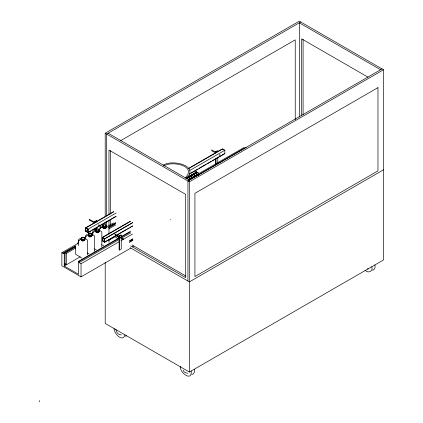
<?xml version="1.0" encoding="UTF-8"?>
<svg xmlns="http://www.w3.org/2000/svg" width="423" height="423" viewBox="0 0 423 423"><rect width="100%" height="100%" fill="white"/><g stroke="black" fill="none" stroke-linecap="round" stroke-linejoin="round"><path stroke-width="0.63" d="M82.125 239.154L82.073 240.185L82.522 240.296C81.126 238.271 84.304 239.719 83.96 239.212L83.987 240.206L83.96 239.212M89.713 236.124L89.724 235.125L89.264 235.056L89.237 236.05L89.713 236.124C89.925 233.533 92.986 235.881 90.607 236.272M96.106 229.377L95.72 230.292L96.915 230.984L96.872 231.989L96.396 231.915C95.529 230.361 98.728 230.651 97.835 232.047L97.364 232.074L97.835 232.047M103.614 226.749L103.561 227.78L104.005 227.897C102.847 226.289 105.295 226.342 104.994 227.912L104.513 227.897L104.994 227.912M81.692 239.006C82.141 241.565 80.825 237.515 82.189 239.154M95.72 230.519L96.042 231.704L95.783 230.498L95.677 231.503L96.915 232.121L98.681 231.778L98.644 230.784L97.771 230.995M102.884 226.384L103.238 226.58L103.201 227.569L102.942 226.363L102.837 227.368L104.079 227.986L105.914 227.569L106.247 227.14L106.173 225.628L106.374 226.86M82.189 240.29L81.353 239.772L81.459 238.768M90.184 236.293L88.518 235.637L88.56 234.654L89.147 234.977M88.56 234.654C89.174 234.67 89.036 236.409 88.576 235.616L88.619 234.633M96.042 231.704L95.783 230.498M81.369 238.694L81.338 237.715L81.195 238.942M88.359 234.807L88.502 233.581M95.445 230.651L95.661 229.446M102.852 226.289L102.826 225.311L102.609 226.517M81.142 239.492L81.121 238.249L81.269 239.719L82.125 240.354L83.839 240.317L84.69 239.238M88.307 235.357L88.28 234.115M95.445 229.98L95.593 231.45L96.888 232.195L98.596 231.952L99.035 231.503L98.823 230.715M102.63 227.088L102.683 225.845M102.683 226.538L102.657 225.559M91.95 234.448L91.997 235.426C91.146 237.208 87.466 236.378 88.359 234.115M95.519 229.98L95.392 230.947M195.664 171.675L195.764 171.489A0.539 0.312 60 0 1 196.013 171.537L196.716 172.002L186.49 177.909M124.975 334.831C122.919 342.953 113.655 333.208 114.12 328.565M78.456 245.684L78.504 240.861L81.512 238.868M85.594 237.102L85.864 236.409L88.677 234.733M99.918 228.832L100.188 228.14L102.493 226.754M81.2 239.45L81.412 238.942M81.375 238.07L81.57 238.794M81.375 239.207L81.57 239.931M84.584 239.746L84.563 239.254M81.401 239.513C81.01 242.897 86.562 240.142 84.621 238.826L84.663 239.815L84.711 238.567M88.359 235.315L88.576 234.807M91.876 235.637L91.659 234.85M95.519 231.18L95.735 230.672M94.646 250.887L94.509 251.23M102.683 227.045L102.9 226.538M101.779 246.91L101.848 232.275L101.404 231.45L99.035 230.059M106.199 227.368L105.983 226.58M77.758 244.034L78.62 239.513L80.322 238.382M85.166 238.609L85.779 235.378L87.402 234.252M92.325 234.474L92.944 231.244L93.457 230.635M99.49 230.339L100.262 226.818M83.426 237.245L83.828 237.398M105.316 224.994L104.909 224.84M84.838 239.561L83.907 240.38L82.564 240.465M88.693 234.844L88.56 235.569M88.56 235.378C87.476 237.446 92.901 237.515 91.675 235.426M95.836 230.598L93.028 232.275L92.759 234.855M91.78 234.691L91.828 235.68L91.876 234.432M95.852 230.709L95.894 231.661M95.72 231.244C94.879 233.623 100.552 233.226 98.945 230.556L99.109 230.313L98.945 230.556M103.016 225.438L102.884 226.157L103.677 226.749M98.839 231.291L99.156 231.291L99.014 229.763L99.215 230.995L99.093 229.758M103.016 226.575L103.059 227.526M102.884 227.109C101.8 229.176 107.22 229.245 105.999 227.156M106.252 225.623L106.321 227.156C105.618 228.637 102.868 228.32 102.551 226.813M82.073 240.185L82.522 240.296M103.561 227.78L104.005 227.897M129.433 242.231L132.843 240.248M100.367 226.696L101.404 226.062M78.704 240.544L78.979 240.333M88.946 233.512L88.56 234.427M85.864 236.409L86.144 236.198M84.177 239.032L84.626 238.366L84.114 237.684M93.028 232.275L93.303 232.063M91.336 234.897L91.791 234.231L91.278 233.549M100.188 228.14L100.468 227.928M91.336 236.034L91.743 235.611L91.548 234.887M98.501 230.762L98.908 230.339L98.712 229.615M98.501 231.899L98.908 231.476L98.712 230.752M105.66 226.628L106.046 225.713L105.253 225.121M185.184 177.951C197.499 165.689 171.511 160.486 163.865 165.985M186.072 178.643C200.243 165.467 171.786 159.154 163.262 165.203M105.205 216.819L105.205 133.219L299.315 21.15L383.502 69.753L383.502 259.971L189.393 372.039L105.205 323.436L105.205 262.234M300.764 21.985L106.659 134.054L106.659 215.682M120.772 140.584L295.228 39.868L295.228 119.82M94.482 222.984L94.482 221.721L96.259 220.7L96.624 220.906L96.624 222.17M215.64 151.757L217.417 150.731L217.782 150.942L216.005 151.968L215.64 151.757L215.64 153.02M96.624 220.906L94.847 221.932L94.482 221.721M116.124 216.449L88.09 232.634L85.663 231.233L85.663 227.807L113.697 211.622M188.653 168.349L222.408 148.859L224.835 150.26L224.835 153.681L189.361 174.165M90.829 230.799L87.968 232.449L85.784 231.191L85.784 227.992L113.819 211.807M188.203 168.862L222.53 149.039L224.713 150.302M85.784 227.992L87.968 229.255L116.124 213.023M189.811 170.453L224.835 150.26M85.663 231.233L88.069 229.869M91.971 230.138L116.002 216.264M190.958 172.991L197.821 169.026M198.969 168.365L205.832 164.399M206.979 163.738L210.982 161.427M212.129 160.766L224.713 153.496M186.49 177.845L196.716 171.939M186.136 178.183L196.78 172.039L186.554 178.194M186.569 178.606L197.361 172.373L198.128 172.753A0.555 0.317 60 0 1 198.339 172.949L198.477 173.99L188.187 179.923M186.464 178.696L197.425 172.351M186.569 178.855L192.248 175.577M193.385 174.921L194.522 174.265M195.659 173.61L197.361 172.626L197.779 172.748M188.441 177.85L189.578 177.195M191.281 176.211L192.417 175.556M193.554 174.9L194.691 174.244M196.394 173.261L197.53 172.605M188.621 179.352L189.758 178.691M190.895 178.035L192.597 177.052M193.734 176.396L194.871 175.741M196.008 175.085L197.715 174.102M188.505 179.447L191.915 177.486M193.047 176.825L197.028 174.53M130.823 248.116L81.036 276.859L61.864 265.792L61.864 252.663L77.89 243.415M107.072 226.564L113.369 222.926M198.059 174.033L243.844 147.601L244.801 148.156M188.187 179.86L198.477 173.99M188.505 180.018L198.16 174.445L198.477 175.376M188.838 179.965L198.16 174.609L198.281 174.921L197.599 174.202M188.621 180.256L198.413 174.588L188.753 180.23M188.817 180.267L198.477 174.688M75.225 247.164L63.783 253.768L63.783 252.626L75.225 246.022M107.844 227.188L115.86 222.561M198.26 174.99L245.758 147.564L246.239 147.844M382.048 68.917L187.944 180.986L187.944 281.046M63.783 252.626L64.259 252.906L75.706 246.297M108.325 227.463L115.765 223.17M108.991 227.669L115.283 224.037M105.205 133.219L189.393 181.821L383.502 69.753M65.523 252.785L66.48 253.335L75.617 248.063M108.727 228.949L115.574 224.994M132.753 226.051L104.719 242.236L102.292 240.835L102.292 237.409L130.326 221.224M116.039 235.447L104.597 242.051L102.414 240.793L102.414 237.594L130.448 221.409M102.414 237.594L104.597 238.852L132.632 222.667M102.292 237.409L104.719 238.81L132.753 222.625M102.292 240.835L104.703 239.471M64.153 264.47L65.301 263.809M64.301 264.687L65.391 264.058M117.187 234.786L126.34 229.499M127.482 228.838L129.2 227.849M130.342 227.188L132.632 225.866M64.259 252.906L64.259 266.035L80.18 256.846M108.727 240.364L114.432 237.07M119.112 235.944L120.888 234.918L121.253 235.13L121.253 249.031L119.476 250.056L119.112 249.845L119.112 235.944L119.476 236.156L121.253 235.13M64.259 266.035L78.641 274.337L78.641 261.208L119.27 237.747M120.983 236.758L130.141 231.471M78.641 261.208L79.117 261.483L119.746 238.027M121.464 237.033L130.622 231.746M79.117 261.483L79.117 262.625L119.746 239.169M121.464 238.175L130.622 232.888M79.117 262.625L81.036 263.73L119.376 241.596M121.094 240.602L132.536 233.998M132.843 238.873L129.507 240.962L132.843 239.037M132.843 239.984L129.507 242.173M170.215 219.373L170.485 219.214M132.399 246.858L133.848 246.022M383.502 169.819L189.393 281.882L130.236 247.73M105.755 225.131L106.147 227.41L106.046 226.85M98.591 229.266L98.866 230.466M98.887 229.483L98.913 231.529M91.722 233.618C90.919 233.02 92.341 234.088 91.765 234.575L91.463 234.353M103.27 225.248L103.995 225.01M96.37 229.102L96.01 229.261M105.755 226.617C106.522 227.225 104.888 228.145 105.845 227.643L105.808 226.649L104.93 226.86M105.808 226.649L105.396 226.776L105.47 227.807M82.051 237.372L81.687 237.53M98.681 231.778C97.983 232.37 97.94 230.672 98.644 230.784M83.934 240.174L84.357 240.047L84.272 239.021M81.353 239.772L81.718 239.973M372.362 270.212C374.91 270.027 375.455 266.971 374.921 264.935M125.398 336.169L126.535 335.873M191.762 374.482C194.31 374.297 194.855 371.241 194.321 369.205M82.12 237.504L83.77 237.525M83.389 239.349L83.733 239.27M106.173 225.628L106.326 225.887M92.003 234.157C91.701 233.168 92.304 235.912 91.897 234.86M84.759 238.302C85.15 241.21 84.436 236.954 84.838 238.292M103.947 224.819L104.418 224.84M104.983 226.913L104.507 226.897L104.523 227.939M89.634 233.142L90.083 233.062M89.671 233.279L90.527 233.29M90.675 236.182L90.189 236.166L90.675 236.182L90.644 235.14M83.484 239.275L83.511 240.317L83.024 240.301L83.035 239.344M367.349 268.817L368.37 268.975M121.412 334.931C118.345 334.905 116.235 332.383 115.934 329.432M187.77 373.245C186.02 373.033 183.36 372.256 183.339 370.12M198.181 173.324L198.128 172.896M94.615 222.239L89.512 219.495L89.512 220.092L94.44 222.937M89.512 220.092L89.692 219.394M123.733 239.064L123.521 239.725L123.733 239.064L120.412 237.134M103.651 245.752L101.721 244.727M101.398 227.585L101.806 227.791M98.088 229.255L98.437 229.414M89.004 234.86L89.353 235.019M96.296 249.84L94.562 248.861M380.6 69.753L299.315 22.826L299.315 116.96M367.984 77.155L301.631 38.847L301.631 115.5M211.701 149.916L216.079 152.449M211.521 150.614L215.355 152.83M196.362 171.928L196.78 172.288M108.108 133.219L189.393 180.145M114.94 233.972L119.318 236.499M114.76 234.665L123.521 239.725M115.569 235.463L119.566 237.774M132.135 245.028L185.93 276.087M114.12 236.304L118.117 238.614M130.686 245.869L185.628 277.588L185.628 194.326L108.975 150.075L108.975 214.831M85.663 227.807L88.09 229.208L88.09 232.634M91.315 233.871L94.112 235.484L94.646 236.193L94.683 250.67M84.156 238.006L86.948 239.619L87.487 240.327L87.524 254.805M87.402 252.996L88.967 253.9M81.803 258.035L75.569 254.175L75.49 245.61M61.864 252.663L63.783 253.768M365.091 270.202C367.894 273.824 373.604 271.286 371.817 266.728M98.628 230.218L98.929 230.44M196.362 172.277L196.695 172.79M195.865 171.939L195.912 171.643L196.214 171.939M97.348 231.032L97.364 232.074M90.199 235.209L90.199 236.208M99.215 230.995L99.061 230.725L99.135 231M91.976 234.855L92.05 235.13M84.817 238.99L84.891 239.265M81.121 238.249L81.269 238.514M82.919 237.197L82.474 237.277M191.212 370.997C192.269 382.292 179.225 372.499 180.42 366.323M106.247 225.898L106.295 226.865M91.923 234.168L91.971 235.135M91.659 233.649L91.749 235.664M98.596 230.752L98.633 231.741M91.431 234.887L91.521 235.912M98.284 230.942L98.31 231.941M303.085 39.328L303.085 114.659M217.782 157.261L217.782 162.95M216.005 158.287L216.005 163.971M215.64 158.71L215.64 164.394M189.393 181.821L189.393 372.039M119.476 236.156L119.476 250.056M110.429 150.556L110.429 213.996M110.429 219.283L110.429 224.565M109.007 228.14L109.007 233.972M109.007 239.159L109.007 242.4M108.975 220.119L108.975 225.406M106.659 221.61L106.659 226.215M105.205 222.086L105.205 225.38M104.719 238.81L104.719 242.236M104.597 238.852L104.597 242.051M96.624 227.225L96.624 229.123M96.259 220.7L96.259 221.964M96.259 227.648L96.259 228.912M94.847 228.885L94.847 230.149M94.482 228.674L94.482 230.572M87.968 229.255L87.968 232.449M81.036 263.73L81.036 276.859M66.48 253.335L66.48 264.756L65.042 263.926L65.042 252.505M39.498 400.597L39.498 401.85M98.739 225.126C98.961 226.215 99.262 223.989 98.739 225.126M219.653 155.019C219.891 156.103 220.145 153.903 219.653 155.019M90.585 233.11L91.019 233.216L90.585 233.11M97.75 228.975L98.184 229.081L97.75 228.975M377.966 87.635L194.929 193.306L194.929 276.568L377.966 170.892L377.966 87.635M84.267 237.536L84.563 237.752L84.267 237.536M103.482 224.925L103.122 225.084L103.482 224.925M89.158 233.195L88.798 233.353L89.158 233.195M97.242 228.928L96.782 228.954L97.258 228.975"/></g></svg>
